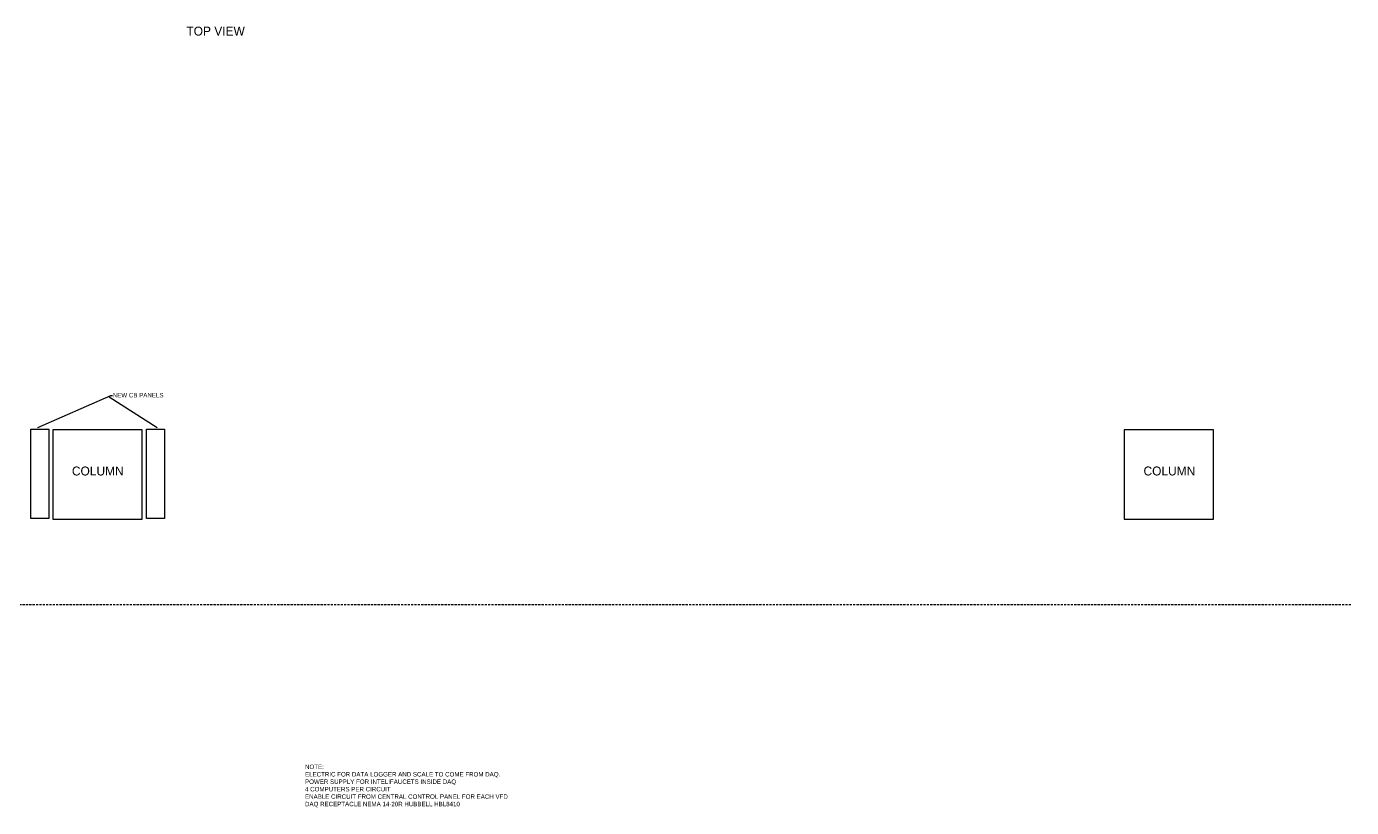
# Model space of a CAD drawing. Header units: inches. Extents: x -336 to 270, y -55 to 410.
# Drawn here: x -33 to 263.8, y 120.4 to 295.3 of the extents above; entities that cross this region are included whole.
import ezdxf
from ezdxf import colors
from ezdxf.entities.mleader import LeaderData, LeaderLine
from ezdxf.math import Vec2, Vec3

# ---------------------------------------------------------------- set-up
doc = ezdxf.new("R2010")
doc.units = ezdxf.units.IN
doc.header["$MEASUREMENT"] = 0
doc.linetypes.add('DASHED', pattern=[0.75, 0.5, -0.25])
for name, color, linetype in [('CONT', 1, 'CONTINUOUS'), ('DASH', 3, 'DASHED'), ('ELEC', 1, 'CONTINUOUS'), ('TEXT', 4, 'CONTINUOUS')]:
    doc.layers.add(name, color=color, linetype=linetype)

msp = doc.modelspace()

# ---------------------------------------------------------------- linework, layer by layer
at = {"layer": 'CONT'}
for points in [[(-7.125, 204.9926), (-27.1301, 204.9926), (-27.1301, 184.9317), (-7.125, 184.9317)], [(232.875, 204.9926), (212.8699, 204.9926), (212.8699, 184.9317), (232.875, 184.9317)]]:
    msp.add_lwpolyline(points, close=True, dxfattribs=at)
at = {"layer": 'DASH'}
msp.add_line((-234.875, 165.875), (263.75, 165.875), dxfattribs=at)
at = {"layer": 'ELEC'}
msp.add_line((-3.75, 205.375), (-14.5, 212.25), dxfattribs=at)
for points in [[(-28, 205.125), (-28, 185.125), (-32, 185.125), (-32, 205.125)], [(-2.125, 205.125), (-2.125, 185.125), (-6.125, 185.125), (-6.125, 205.125)]]:
    msp.add_lwpolyline(points, close=True, dxfattribs=at)

# ---------------------------------------------------------------- texts
at = {"layer": 'CONT', "char_height": 2, "attachment_point": 1}
for insert in [(-26.6907, 196.7441), (213.3093, 196.7441)]:
    msp.add_mtext_dynamic_manual_height_columns('\\pi3.8612;COLUMN', width=19.055655, gutter_width=2.5, heights=[0], dxfattribs=dict(at, insert=insert))
at = {"layer": 'ELEC', "insert": (29.375, 130), "char_height": 1, "attachment_point": 1}
msp.add_mtext_dynamic_manual_height_columns('NOTE:\\PELECTRIC FOR DATA LOGGER AND SCALE TO COME FROM DAQ.\\PPOWER SUPPLY FOR INTELIFAUCETS INSIDE DAQ\\P4 COMPUTERS PER CIRCUIT\\PENABLE CIRCUIT FROM CENTRAL CONTROL PANEL FOR EACH VFD \\PDAQ RECEPTACLE NEMA 14-20R HUBBELL HBL8410', width=96.375, gutter_width=2.5, heights=[0], dxfattribs=at)
at = {"layer": 'TEXT', "insert": (-17.875, 295.25), "char_height": 2, "attachment_point": 1}
msp.add_mtext_dynamic_manual_height_columns('\\pi20.688;TOP VIEW', width=57.375, gutter_width=2.5, heights=[0], dxfattribs=at)

# ---------------------------------------------------------------- leaders
at = {"layer": 'ELEC'}
ml = msp.add_multileader_mtext('Standard', dxfattribs=at)
ml.set_content('NEW CB PANELS', color=256)
ml.set_leader_properties()
ml.build(insert=Vec2(0, 0))
ml.multileader.update_dxf_attribs({"text_right_attachment_type": 6, "dogleg_length": 0.36, "arrow_head_size": 0.18})
ctx = ml.context
ctx.base_point, ctx.char_height, ctx.arrow_head_size, ctx.landing_gap_size, ctx.plane_origin = Vec3(-13.765, 212.625), 1, 0.18, 0.09, Vec3(-30.625, 205.375)
ctx.right_attachment = 6
notes = []
notes.append((ctx, [(0, (1, 1, 0), (-14.125, 212.625), (1, 0), 0.36, [(0, [(-30.625, 205.375)], 0, [])])]))
ctx.mtext.insert, ctx.mtext.flow_direction = Vec3(-13.675, 213.225), 5
for ctx, leaders in notes:
    for number, flags, end, landing, length, lines in leaders:
        leader = LeaderData()
        leader.index, (leader.has_last_leader_line, leader.has_dogleg_vector, leader.attachment_direction) = number, flags
        leader.last_leader_point, leader.dogleg_vector, leader.dogleg_length = Vec3(end), Vec3(landing), length
        for number, points, colour, breaks in lines:
            line = LeaderLine()
            line.index, line.vertices, line.color, line.breaks = number, Vec3.list(points), colors.encode_raw_color(colour), breaks
            leader.lines.append(line)
        ctx.leaders.append(leader)

doc.saveas('drawing.dxf')
